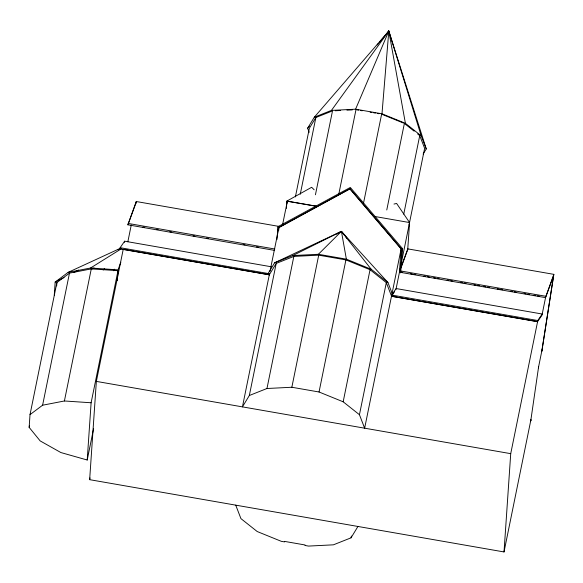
<?xml version="1.0" encoding="UTF-8"?>
<svg xmlns="http://www.w3.org/2000/svg" width="583" height="583" viewBox="0 0 583 583"><rect width="100%" height="100%" fill="white"/><g stroke="black" fill="none" stroke-linecap="round" stroke-linejoin="round"><path stroke-width="0.87" d="M286.435 208.35L286.858 201.084L311.65 187.289L314.157 189.788M93.564 428.775L87.21 460.016L60.887 452.554L40.169 440.908L29.15 427.368L30.017 414.63L56.894 282.544L69.479 273.128L91.283 268.894L117.985 270.68L117.307 280.678M54.27 295.166L55.166 282.055L68.116 272.363L120.492 248.241M56.66 285.94L56.894 282.544M87.21 460.016L91.116 402.766L117.985 270.68M530.894 419.855L504.018 551.941L89.651 479.671L96.355 381.399L123.232 249.313L269.31 274.79L276.204 263.421L293.839 256.418L318.719 255.165L345.916 259.909L370.045 269.71L386.318 282.624L391.521 296.098L364.645 428.192L359.441 414.717L343.168 401.796L319.039 391.995L291.85 387.25L266.97 388.504L249.335 395.507L242.433 406.876L269.55 273.602M276.932 239.547L277.996 226.656L350.31 187.449L402.263 248.329L400.689 271.445M277.384 235.547L277.814 229.323M278.718 230.321L278.9 227.64L350.04 188.775L277.719 227.989M287.237 203.022L287.353 201.237L316.518 206.324M400.142 269.579L407.772 248.875L553.85 274.353L541.826 351.25L553.573 275.715L545.491 297.643L399.413 272.166L401.111 248.956L350.019 189.081M399.559 271.765L400.419 272.778L402.263 248.329M407.699 249.969L409.572 222.553L396.608 203.445L393.991 204.065M504.018 551.941L510.723 453.661L537.599 321.576M423.134 154.072L426.253 148.927L421.203 135.846L405.404 123.304L381.989 113.794L388.81 31.059L314.317 117.205L307.62 128.238L309.194 132.326M538.626 366.671L530.734 420.948L530.975 419.76M135.97 203.321L136.254 201.521L279.301 226.466M407.495 250.661L407.772 248.875M29.15 427.368L29.514 425.583M30.017 414.63L42.603 405.214L69.479 273.128M42.603 405.214L64.407 400.98L91.283 268.894M271.241 266.766L124.624 241.194L120.149 247.695L119.909 248.883L269.31 274.79M124.383 242.382L124.624 241.194M274.513 250.384L127.888 224.812L136.254 201.521M127.852 241.756L131.27 224.98M89.651 479.671L90.015 477.885M269.215 274.921L269.455 273.733M269.973 271.496L278.9 227.64M282.485 225.162L287.353 201.237M249.335 395.507L276.204 263.421M295.384 196.93L309.362 128.216L315.869 117.504L331.676 111.229M300.26 194.241L315.869 117.504M266.97 388.504L293.839 256.418M315.439 194.78L332.507 110.894M291.85 387.25L318.719 255.165M338.723 194.489L355.973 109.713M319.039 391.995L345.916 259.909M363.464 203.423L381.625 114.188L403.538 123.086M343.168 401.796L370.045 269.71M386.769 209.989L404.376 123.428L414.149 131.182M359.441 414.717L386.318 282.624M403.749 214.143L419.731 135.613L417.639 133.952M545.63 297.243L541.979 315.214L537.504 321.714L391.426 296.237L391.674 295.049L537.745 320.526L542.219 314.026L396.141 288.549L392.25 294.204M392.009 293.694L401.111 248.956M399.413 272.166L399.836 270.403M409.026 225.067L424.635 148.322L420.059 136.458M395.901 289.736L400.193 268.632M400.732 265.972L409.572 222.553L374.701 216.468M400.419 272.778L400.587 271.948L402.379 272.261M235.729 505.148L240.932 518.622L257.205 531.536L281.334 541.337L284.526 541.899L284.562 541.396L305.033 544.967L304.996 545.469L308.524 546.082L333.403 544.828L351.039 537.825L351.403 536.039M537.504 321.714L537.745 320.526M545.491 297.643L553.85 274.353M538.386 367.858L542.037 349.887M120.834 262.204L118.043 269.849L90.554 268.005L68.116 272.363M127.888 224.812L135.977 202.884M401.388 266.803L407.189 251.069M314.317 117.205L331.435 110.406L355.586 109.189L388.81 31.059L426.253 148.927M388.016 32.684L388.81 31.059L421.203 135.846M113.525 270.782L114.37 269.186M267.524 274.476L274.622 262.78L341.419 231.371L387.95 282.544L393.306 296.412L391.834 294.568M351.039 537.825L357.94 526.464M391.426 296.237L536.703 321.422M392.978 293.978L394.443 291.857M387.272 33.297L388.81 31.059L389.867 35.476M331.435 110.406L388.81 31.059L405.404 123.304M307.62 128.238L309.362 126.154M377.216 44.942L378.374 43.557M379.533 42.165L388.81 31.059M103.22 269.995L104.474 268.69M274.622 262.78L292.775 255.573L318.384 254.283L341.419 231.371L344.247 234.92M92.529 268.909L94.031 267.881M90.554 268.005L121.716 248.547M336.734 234.096L341.419 231.371L371.196 269.251L387.95 282.544M55.166 282.055L64.05 277.501M73.742 272.538L78.581 270.053M118.152 249.779L119.77 248.948M292.775 255.573L341.419 231.371L346.368 259.165L371.196 269.251M335.21 110.763L340.625 110.486M346.943 110.165L352.358 109.896M64.407 400.98L91.116 402.766M286.858 201.084L315.979 206.098M355.586 109.189L381.989 113.794M356.854 109.866L358.625 110.172M360.396 110.486L362.16 110.792M370.125 112.184L371.896 112.49M373.659 112.796L375.43 113.109M377.201 113.415L378.972 113.721M318.384 254.283L346.368 259.165M128.165 223.442L274.79 249.014M399.69 270.796L545.768 296.273M142.908 227.006L144.693 227.319M156.339 229.352L158.124 229.666M169.77 231.691L171.555 232.005M193.046 235.751L194.839 236.064M206.477 238.097L208.269 238.411M243.184 244.496L244.977 244.809M256.615 246.842L258.407 247.148M410.432 273.667L412.225 273.981M414.017 274.294L415.81 274.6M423.863 276.007L425.656 276.32M427.448 276.634L429.234 276.947M433.716 277.727L435.508 278.04M437.294 278.353L439.086 278.659M447.146 280.066L448.932 280.379M450.725 280.693L452.517 281.006M460.577 282.412L462.363 282.726M464.155 283.032L465.948 283.345M474.008 284.752L475.794 285.065M477.586 285.379L479.379 285.692M483.854 286.472L485.646 286.785M487.432 287.098L489.224 287.404M497.284 288.811L499.077 289.124M500.863 289.438L502.655 289.751M510.715 291.157L512.508 291.471M514.293 291.777L516.086 292.09M524.146 293.497L525.939 293.81M527.724 294.124L529.517 294.437M533.992 295.217L535.784 295.53M537.577 295.843L539.362 296.149M120.149 247.695L268.559 273.58M96.355 381.399L510.723 453.661M350.04 188.775L401.993 249.662M345.384 236.341L347.082 238.469"/></g></svg>
